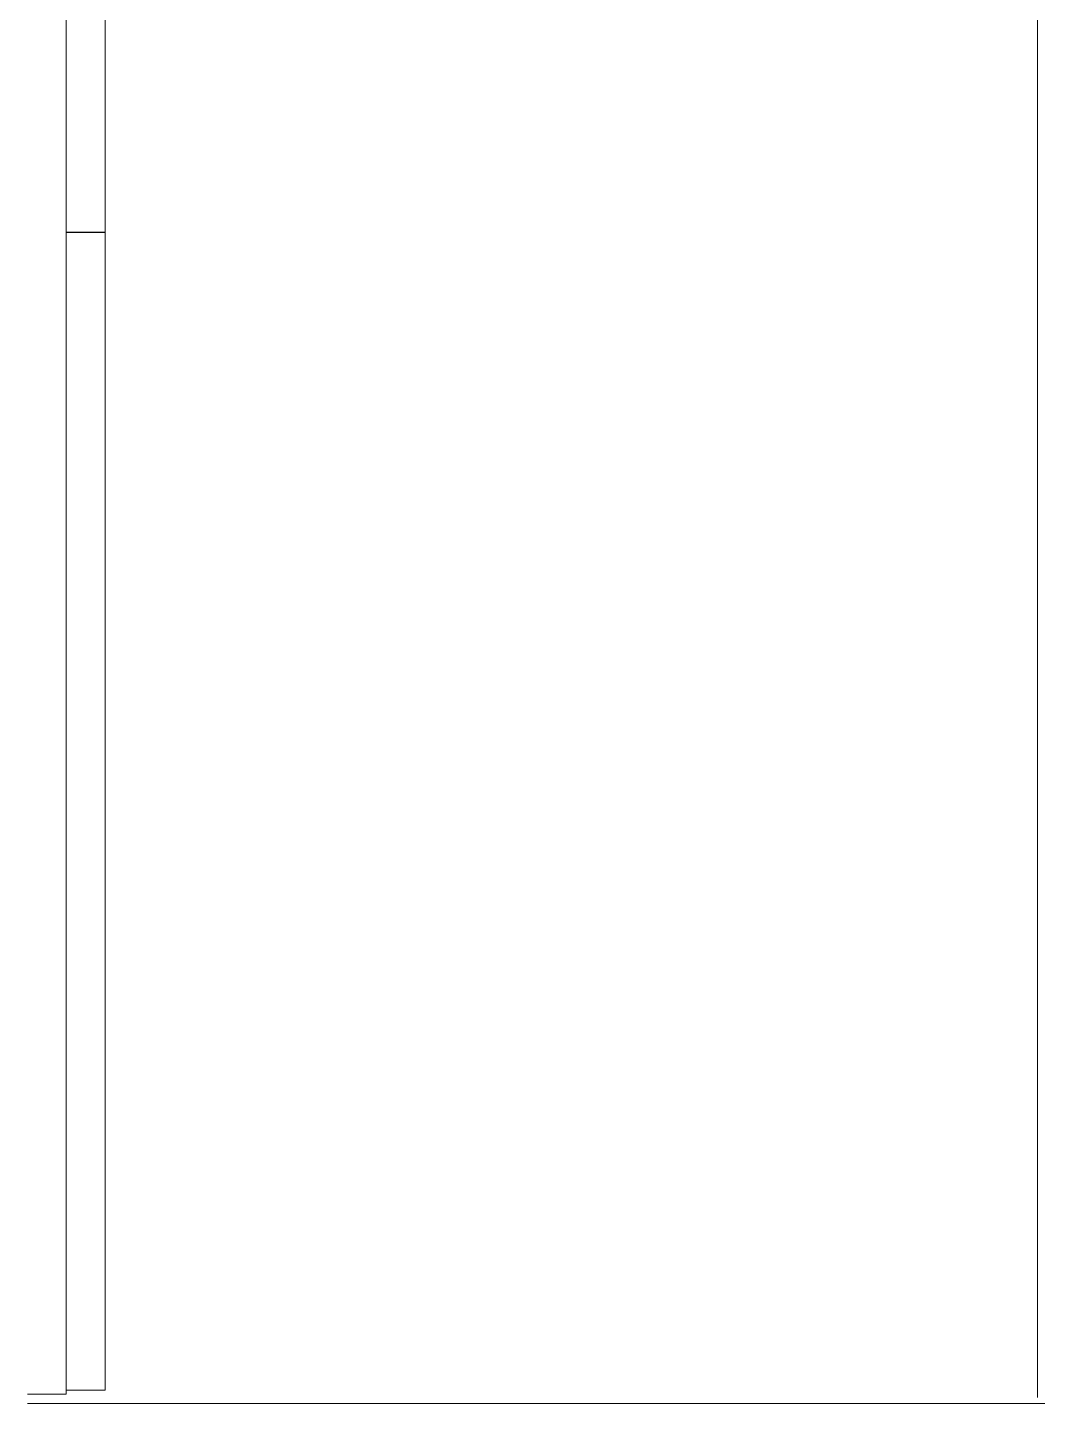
# Model space of a CAD drawing. Header units: millimetres. Extents: x 0 to 594, y 0 to 420.
# Drawn here: x 239.671 to 242.271, y 43.122 to 46.665 of the extents above; entities that cross this region are included whole.
import ezdxf

# ---------------------------------------------------------------- set-up
doc = ezdxf.new("R2010")
doc.units = ezdxf.units.MM
doc.layers.add('1', color=7, linetype='Continuous')

msp = doc.modelspace()

# ---------------------------------------------------------------- linework, layer by layer
at = {"layer": '1', "color": 7, "linetype": 'Continuous', "lineweight": 13}
for p, q in [((239.771, 50.0244), (239.771, 43.146)), ((239.771, 43.1563), (239.871, 43.1563)), ((239.6712, 43.1219), (247.7035, 43.1219))]:
    msp.add_line(p, q, dxfattribs=at)
at = {"layer": '1', "color": 7, "linetype": 'Continuous', "lineweight": 25}
msp.add_line((239.871, 46.1365), (239.771, 46.1365), dxfattribs=at)
at = {"layer": '1', "color": 7, "linetype": 'Continuous', "lineweight": 13}
for points, knots in [([(239.871, 50.0592), (239.871, 49.6988), (239.871, 48.6102), (239.871, 47.2054), (239.871, 46.0075), (239.871, 45.0115), (239.871, 44.217), (239.871, 43.6094), (239.871, 43.2903), (239.871, 43.1839), (239.871, 43.1563)], [0, 0, 0, 0, 0.083934, 0.263736, 0.389889, 0.484142, 0.653794, 0.78188, 0.908517, 1, 1, 1, 1]), ([(242.271, 49.701), (242.271, 49.4678), (242.271, 48.5087), (242.271, 47.2054), (242.271, 46.0075), (242.271, 45.0115), (242.271, 44.217), (242.271, 43.6094), (242.271, 43.2873), (242.271, 43.1702), (242.271, 43.1419), (242.271, 43.1375)], [0, 0, 0, 0, 0.055935, 0.236292, 0.362833, 0.457376, 0.627551, 0.756032, 0.883059, 0.978086, 1, 1, 1, 1])]:
    msp.add_open_spline(points, degree=3, knots=knots, dxfattribs=at)
msp.add_open_spline([(239.671, 43.1455), (239.7044, 43.1456), (239.7377, 43.1458), (239.771, 43.146)], degree=3, dxfattribs=at)

doc.saveas('drawing.dxf')
